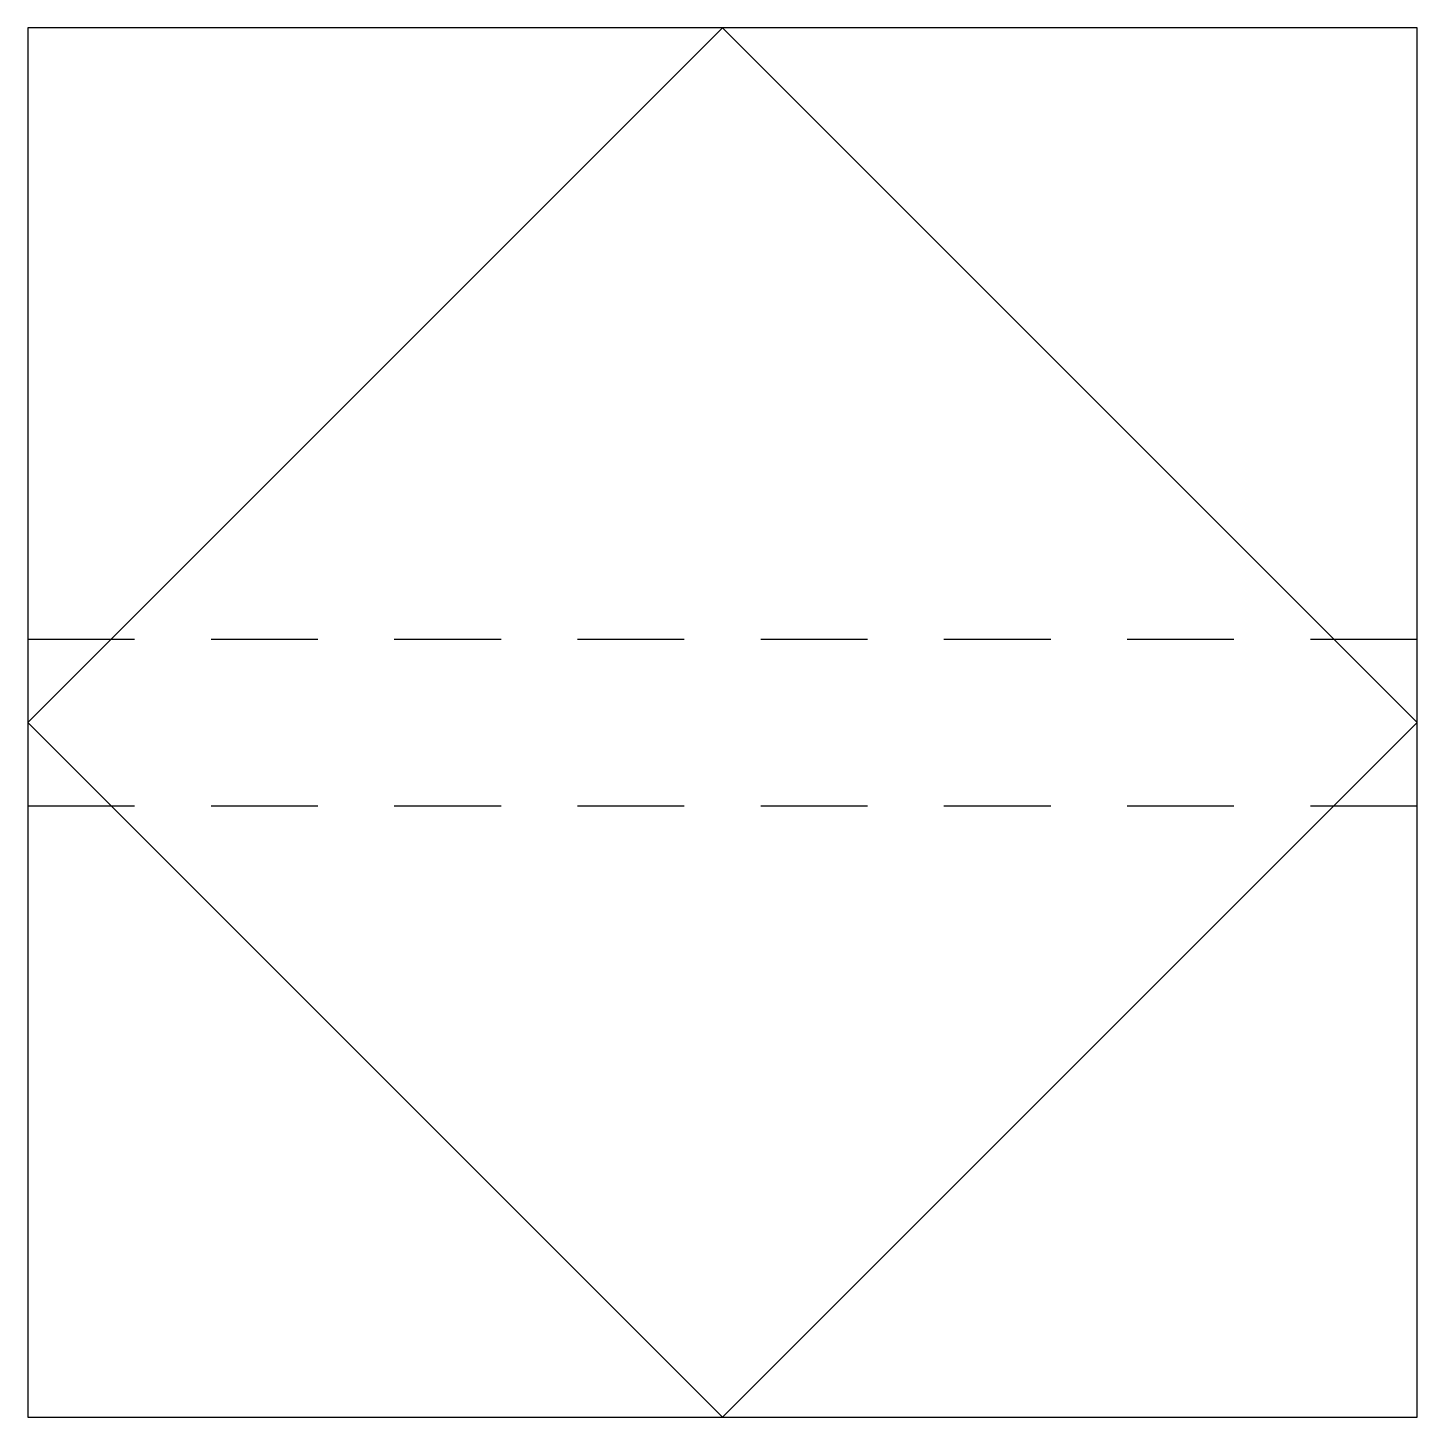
# Model space of a CAD drawing. Header units: millimetres. Extents: x -5 to 5, y -5 to 5.
import ezdxf

# ---------------------------------------------------------------- set-up
doc = ezdxf.new("R2010")
doc.units = ezdxf.units.MM

msp = doc.modelspace()

# ---------------------------------------------------------------- linework, layer by layer
at = {"color": 0, "linetype": 'Continuous', "lineweight": -2}
for p, q in [((-5, 0.6), (-4.23125, 0.6)), ((-3.68125, 0.6), (-2.9125, 0.6)), ((-2.3625, 0.6), (-1.59375, 0.6)), ((-1.04375, 0.6), (-0.275, 0.6)), ((0.275, 0.6), (1.04375, 0.6)), ((1.59375, 0.6), (2.3625, 0.6)), ((2.9125, 0.6), (3.68125, 0.6)), ((4.23125, 0.6), (5, 0.6)), ((-5, -0.6), (-4.23125, -0.6)), ((-3.68125, -0.6), (-2.9125, -0.6)), ((-2.3625, -0.6), (-1.59375, -0.6)), ((-1.04375, -0.6), (-0.275, -0.6)), ((0.275, -0.6), (1.04375, -0.6)), ((1.59375, -0.6), (2.3625, -0.6)), ((2.9125, -0.6), (3.68125, -0.6)), ((4.23125, -0.6), (5, -0.6))]:
    msp.add_line(p, q, dxfattribs=at)
for points in [[(-5, -5), (5, -5), (5, 5), (-5, 5)], [(0, -5), (5, 0), (0, 5), (-5, 0)]]:
    msp.add_lwpolyline(points, close=True, dxfattribs=at)

doc.saveas('drawing.dxf')
